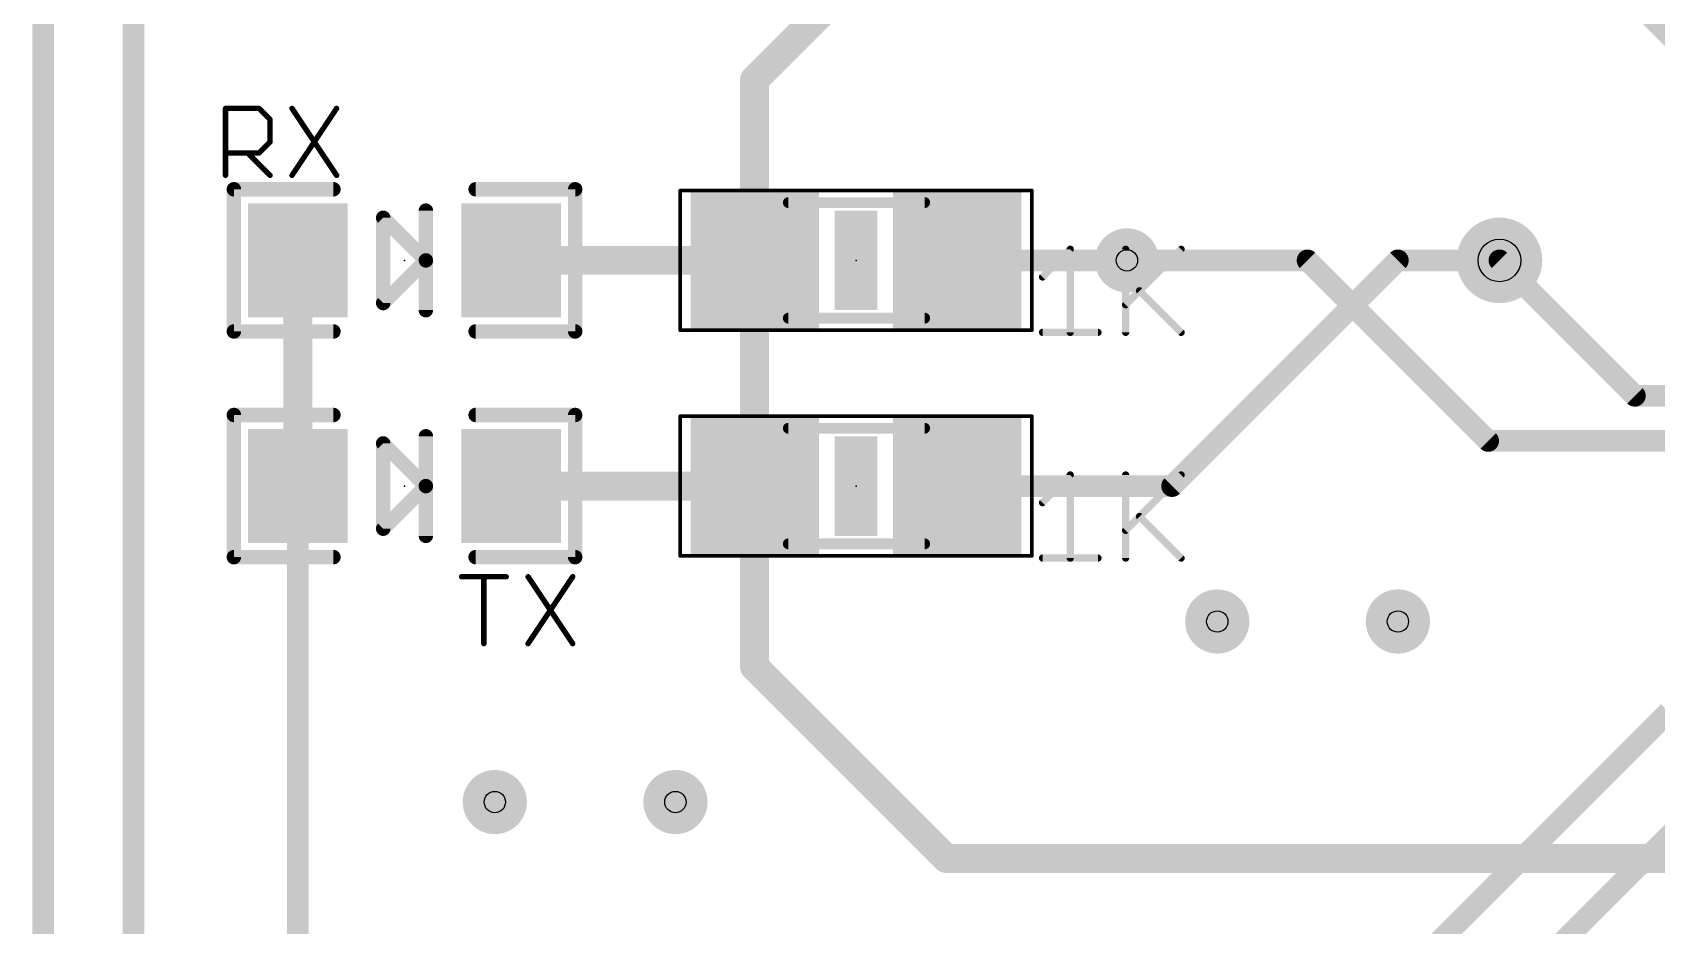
# Model space of a CAD drawing. Extents: x -1 to 156, y 2 to 108.
# Drawn here: x -1.42 to 21.42, y 61.76 to 74.33 of the extents above; entities that cross this region are included whole.
import ezdxf

# ---------------------------------------------------------------- set-up
doc = ezdxf.new("R2010")
doc.units = 0
for name, color, linetype in [('1', 22, 'CONTINUOUS'), ('16', 175, 'CONTINUOUS'), ('18', 82, 'CONTINUOUS'), ('20', 7, 'CONTINUOUS'), ('21', 253, 'CONTINUOUS'), ('23', 7, 'CONTINUOUS'), ('25', 253, 'CONTINUOUS'), ('27', 253, 'CONTINUOUS'), ('29', 253, 'CONTINUOUS'), ('30', 253, 'CONTINUOUS'), ('31', 253, 'CONTINUOUS'), ('35', 253, 'CONTINUOUS'), ('39', 22, 'CONTINUOUS'), ('44', 253, 'CONTINUOUS'), ('51', 253, 'CONTINUOUS')]:
    doc.layers.add(name, color=color, linetype=linetype)

# ---------------------------------------------------------------- blocks, each defined once
blk = doc.blocks.new('RECT')
blk.add_solid([(-0.5, -0.5), (0.5, -0.5), (-0.5, 0.5), (0.5, 0.5)])
blk = doc.blocks.new('ROUNDV')
at = {"const_width": 0.5}
blk.add_lwpolyline([(0, -0.25, 1), (0, 0.25, 1), (0, -0.25)], format="xyb", dxfattribs=at)

msp = doc.modelspace()

# ---------------------------------------------------------------- linework, layer by layer
at = {"layer": '1'}
for points, const_width in [([(-1.27, 6.35), (-1.27, 107.95)], 0.3048), ([(28.8925, 66.9925), (17.932, 77.953)], 0.3048), ([(2.31, 67.945), (2.31, 71.12)], 0.4064), ([(8.738, 71.12), (5.31, 71.12)], 0.4064), ([(11.43, 71.12), (11.582, 71.12)], 0.3048), ([(13.97, 71.12), (11.582, 71.12)], 0.3048), ([(17.78, 71.12), (14.605, 67.945)], 0.3048), ([(19.2088, 71.12), (17.78, 71.12)], 0.3048), ([(2.31, 58.42), (2.31, 67.945)], 0.3048), ([(5.31, 67.945), (8.738, 67.945)], 0.4064), ([(14.605, 67.945), (11.582, 67.945)], 0.3048), ([(21.59, 64.77), (16.51, 59.69)], 0.3048), ([(16.9863, 58.42), (22.5425, 63.9763)], 0.3048)]:
    msp.add_lwpolyline(points, dxfattribs=dict(at, const_width=const_width))
for points, const_width in [([(2.4116, 71.12, 1), (2.2084, 71.12)], 0.2032), ([(5.31, 71.2216, 1), (5.31, 71.0184)], 0.2032), ([(8.738, 71.0184, 1), (8.738, 71.2216)], 0.2032), ([(11.43, 71.1962, 1), (11.43, 71.0438)], 0.1524), ([(11.582, 71.1962, 1), (11.582, 71.0438)], 0.1524), ([(11.582, 71.0438, 1), (11.582, 71.1962)], 0.1524), ([(13.97, 71.0438, 1), (13.97, 71.1962)], 0.1524), ([(17.78, 71.1962, 1), (17.78, 71.0438)], 0.1524), ([(17.8339, 71.0661, 1), (17.7261, 71.1739)], 0.1524), ([(19.2088, 71.0438, 1), (19.2088, 71.1962)], 0.1524), ([(2.3862, 67.945, 1), (2.2338, 67.945)], 0.1524), ([(5.31, 68.0466, 1), (5.31, 67.8434)], 0.2032), ([(8.738, 67.8434, 1), (8.738, 68.0466)], 0.2032), ([(11.582, 68.0212, 1), (11.582, 67.8688)], 0.1524), ([(14.5511, 67.9989, 1), (14.6589, 67.8911)], 0.1524), ([(14.605, 67.8688, 1), (14.605, 68.0212)], 0.1524), ([(2.2084, 67.945, 1), (2.4116, 67.945)], 0.2032)]:
    msp.add_lwpolyline(points, format="xyb", dxfattribs=dict(at, const_width=const_width))
at = {"layer": '16'}
for points, const_width in [([(0, 20.32), (0, 93.98)], 0.3048), ([(20.7963, 85.725), (8.7313, 73.66)], 0.4064), ([(8.7313, 73.66), (8.7313, 65.405)], 0.4064), ([(13.97, 71.12), (16.51, 71.12)], 0.3048), ([(16.51, 71.12), (19.05, 68.58)], 0.3048), ([(21.1137, 69.215), (19.2088, 71.12)], 0.3048), ([(38.4175, 69.215), (21.1137, 69.215)], 0.3048), ([(38.1, 68.58), (19.05, 68.58)], 0.3048), ([(8.7313, 65.405), (11.43, 62.7063)], 0.4064), ([(11.43, 62.7063), (23.495, 62.7063)], 0.4064)]:
    msp.add_lwpolyline(points, dxfattribs=dict(at, const_width=const_width))
for points, const_width in [([(8.8329, 73.66, 1), (8.6297, 73.66)], 0.2032), ([(8.6594, 73.7318, 1), (8.8031, 73.5882)], 0.2032), ([(13.97, 71.1962, 1), (13.97, 71.0438)], 0.1524), ([(16.5639, 71.1739, 1), (16.4561, 71.0661)], 0.1524), ([(16.51, 71.0438, 1), (16.51, 71.1962)], 0.1524), ([(19.2626, 71.1739, 1), (19.1549, 71.0661)], 0.1524), ([(21.1137, 69.2912, 1), (21.1137, 69.1388)], 0.1524), ([(21.0599, 69.1611, 1), (21.1676, 69.2689)], 0.1524), ([(19.05, 68.6562, 1), (19.05, 68.5038)], 0.1524), ([(18.9961, 68.5261, 1), (19.1039, 68.6339)], 0.1524), ([(8.8031, 65.4768, 1), (8.6594, 65.3332)], 0.2032), ([(8.6297, 65.405, 1), (8.8329, 65.405)], 0.2032), ([(11.43, 62.8079, 1), (11.43, 62.6047)], 0.2032), ([(11.3582, 62.6344, 1), (11.5018, 62.7781)], 0.2032)]:
    msp.add_lwpolyline(points, format="xyb", dxfattribs=dict(at, const_width=const_width))
at = {"layer": '20', "const_width": 0.3048}
msp.add_lwpolyline([(0, 93.98), (0, 20.32)], dxfattribs=at)
at = {"layer": '21', "const_width": 0.2032}
for points in [[(2.81, 72.12), (1.41, 72.12)], [(1.41, 72.12), (1.41, 70.12)], [(4.81, 72.12), (6.21, 72.12)], [(6.21, 72.12), (6.21, 70.12)], [(4.11, 71.12), (3.51, 71.72)], [(3.51, 71.72), (3.51, 70.52)], [(4.11, 71.82), (4.11, 71.12)], [(3.51, 70.52), (4.11, 71.12)], [(4.11, 71.12), (4.11, 70.42)], [(1.41, 70.12), (2.81, 70.12)], [(6.21, 70.12), (4.81, 70.12)], [(2.81, 68.945), (1.41, 68.945)], [(1.41, 68.945), (1.41, 66.945)], [(4.81, 68.945), (6.21, 68.945)], [(6.21, 68.945), (6.21, 66.945)], [(4.11, 67.945), (3.51, 68.545)], [(3.51, 68.545), (3.51, 67.345)], [(4.11, 68.645), (4.11, 67.945)], [(3.51, 67.345), (4.11, 67.945)], [(4.11, 67.945), (4.11, 67.245)], [(1.41, 66.945), (2.81, 66.945)], [(6.21, 66.945), (4.81, 66.945)]]:
    msp.add_lwpolyline(points, dxfattribs=at)
at = {"layer": '21', "const_width": 0.1016}
for points in [[(1.41, 72.1708, 1), (1.41, 72.0692)], [(1.4608, 72.12, 1), (1.3592, 72.12)], [(2.81, 72.0692, 1), (2.81, 72.1708)], [(4.81, 72.1708, 1), (4.81, 72.0692)], [(6.2608, 72.12, 1), (6.1592, 72.12)], [(6.21, 72.0692, 1), (6.21, 72.1708)], [(3.5459, 71.7559, 1), (3.4741, 71.6841)], [(3.5608, 71.72, 1), (3.4592, 71.72)], [(4.1608, 71.82, 1), (4.0592, 71.82)], [(4.1608, 71.12, 1), (4.0592, 71.12)], [(4.0592, 71.12, 1), (4.1608, 71.12)], [(4.1459, 71.0841, 1), (4.0741, 71.1559)], [(4.0741, 71.0841, 1), (4.1459, 71.1559)], [(3.4741, 70.5559, 1), (3.5459, 70.4841)], [(3.4592, 70.52, 1), (3.5608, 70.52)], [(4.0592, 70.42, 1), (4.1608, 70.42)], [(1.41, 70.1708, 1), (1.41, 70.0692)], [(1.3592, 70.12, 1), (1.4608, 70.12)], [(2.81, 70.0692, 1), (2.81, 70.1708)], [(4.81, 70.1708, 1), (4.81, 70.0692)], [(6.1592, 70.12, 1), (6.2608, 70.12)], [(6.21, 70.0692, 1), (6.21, 70.1708)], [(1.41, 68.9958, 1), (1.41, 68.8942)], [(1.4608, 68.945, 1), (1.3592, 68.945)], [(2.81, 68.8942, 1), (2.81, 68.9958)], [(4.81, 68.9958, 1), (4.81, 68.8942)], [(6.2608, 68.945, 1), (6.1592, 68.945)], [(6.21, 68.8942, 1), (6.21, 68.9958)], [(3.5459, 68.5809, 1), (3.4741, 68.5091)], [(3.5608, 68.545, 1), (3.4592, 68.545)], [(4.1608, 68.645, 1), (4.0592, 68.645)], [(4.1608, 67.945, 1), (4.0592, 67.945)], [(4.0592, 67.945, 1), (4.1608, 67.945)], [(4.1459, 67.9091, 1), (4.0741, 67.9809)], [(4.0741, 67.9091, 1), (4.1459, 67.9809)], [(3.4741, 67.3809, 1), (3.5459, 67.3091)], [(3.4592, 67.345, 1), (3.5608, 67.345)], [(4.0592, 67.245, 1), (4.1608, 67.245)], [(1.41, 66.9958, 1), (1.41, 66.8942)], [(1.3592, 66.945, 1), (1.4608, 66.945)], [(2.81, 66.8942, 1), (2.81, 66.9958)], [(4.81, 66.9958, 1), (4.81, 66.8942)], [(6.1592, 66.945, 1), (6.2608, 66.945)], [(6.21, 66.8942, 1), (6.21, 66.9958)]]:
    msp.add_lwpolyline(points, format="xyb", dxfattribs=at)
at = {"layer": '23'}
for p in [(3.81, 71.12), (10.16, 71.12), (3.81, 67.945), (10.16, 67.945)]:
    msp.add_point(p, dxfattribs=at)
at = {"layer": '25', "const_width": 0.0762}
for points in [[(1.2922, 72.317), (1.2922, 73.2576)], [(1.2922, 73.2576), (1.7625, 73.2576)], [(1.7625, 73.2576), (1.9193, 73.1008)], [(1.9193, 73.1008), (1.9193, 72.7873)], [(2.2277, 73.2576), (2.8548, 72.317)], [(2.8548, 73.2576), (2.2277, 72.317)], [(1.7625, 72.6305), (1.2922, 72.6305)], [(1.6058, 72.6305), (1.9193, 72.317)], [(1.9193, 72.7873), (1.7625, 72.6305)], [(4.6123, 66.6695), (5.2394, 66.6695)], [(4.9258, 65.7289), (4.9258, 66.6695)], [(5.5478, 66.6695), (6.1749, 65.7289)], [(6.1749, 66.6695), (5.5478, 65.7289)]]:
    msp.add_lwpolyline(points, dxfattribs=at)
at = {"layer": '25', "const_width": 0.0381}
for points in [[(1.2922, 73.2766, 1), (1.2922, 73.2385)], [(1.3113, 73.2576, 1), (1.2732, 73.2576)], [(1.776, 73.271, 1), (1.7491, 73.2441)], [(1.7625, 73.2385, 1), (1.7625, 73.2766)], [(1.9383, 73.1008, 1), (1.9002, 73.1008)], [(1.9058, 73.0873, 1), (1.9328, 73.1143)], [(2.2436, 73.2681, 1), (2.2119, 73.247)], [(2.8707, 73.247, 1), (2.839, 73.2681)], [(1.2922, 72.6496, 1), (1.2922, 72.6115)], [(1.6192, 72.644, 1), (1.5923, 72.617)], [(1.7491, 72.644, 1), (1.776, 72.617)], [(1.7625, 72.6115, 1), (1.7625, 72.6496)], [(1.9002, 72.7873, 1), (1.9383, 72.7873)], [(1.9328, 72.7738, 1), (1.9058, 72.8007)], [(1.2732, 72.317, 1), (1.3113, 72.317)], [(1.9058, 72.3035, 1), (1.9328, 72.3304)], [(2.2119, 72.3275, 1), (2.2436, 72.3064)], [(2.839, 72.3064, 1), (2.8707, 72.3275)], [(4.6123, 66.6885, 1), (4.6123, 66.6504)], [(4.9449, 66.6695, 1), (4.9068, 66.6695)], [(5.2394, 66.6504, 1), (5.2394, 66.6885)], [(5.5637, 66.68, 1), (5.532, 66.6589)], [(6.1908, 66.6589, 1), (6.159, 66.68)], [(4.9068, 65.7289, 1), (4.9449, 65.7289)], [(5.532, 65.7394, 1), (5.5637, 65.7183)], [(6.159, 65.7183, 1), (6.1908, 65.7394)]]:
    msp.add_lwpolyline(points, format="xyb", dxfattribs=at)
at = {"layer": '27', "const_width": 0.1016}
for points in [[(12.7826, 70.8868), (13.1723, 71.2766)], [(13.1723, 71.2766), (13.1723, 70.1072)], [(13.9519, 71.2766), (13.9519, 70.1072)], [(13.9519, 70.497), (14.7315, 71.2766)], [(14.1468, 70.6919), (14.7315, 70.1072)], [(12.7826, 70.1072), (13.5621, 70.1072)], [(12.7826, 67.7118), (13.1723, 68.1016)], [(13.1723, 68.1016), (13.1723, 66.9322)], [(13.9519, 68.1016), (13.9519, 66.9322)], [(13.9519, 67.322), (14.7315, 68.1016)], [(14.1468, 67.5169), (14.7315, 66.9322)], [(12.7826, 66.9322), (13.5621, 66.9322)]]:
    msp.add_lwpolyline(points, dxfattribs=at)
at = {"layer": '27', "const_width": 0.0508}
for points in [[(13.1977, 71.2766, 1), (13.1469, 71.2766)], [(13.1903, 71.2586, 1), (13.1544, 71.2945)], [(13.9773, 71.2766, 1), (13.9265, 71.2766)], [(14.7495, 71.2586, 1), (14.7136, 71.2945)], [(12.7646, 70.9047, 1), (12.8005, 70.8688)], [(14.1648, 70.7098, 1), (14.1289, 70.6739)], [(13.934, 70.5149, 1), (13.9699, 70.479)], [(12.7826, 70.1326, 1), (12.7826, 70.0818)], [(13.1469, 70.1072, 1), (13.1977, 70.1072)], [(13.5621, 70.0818, 1), (13.5621, 70.1326)], [(13.9265, 70.1072, 1), (13.9773, 70.1072)], [(14.7136, 70.0892, 1), (14.7495, 70.1251)], [(13.1977, 68.1016, 1), (13.1469, 68.1016)], [(13.1903, 68.0836, 1), (13.1544, 68.1195)], [(13.9773, 68.1016, 1), (13.9265, 68.1016)], [(14.7495, 68.0836, 1), (14.7136, 68.1195)], [(12.7646, 67.7297, 1), (12.8005, 67.6938)], [(14.1648, 67.5348, 1), (14.1289, 67.4989)], [(13.934, 67.3399, 1), (13.9699, 67.304)], [(12.7826, 66.9576, 1), (12.7826, 66.9068)], [(13.1469, 66.9322, 1), (13.1977, 66.9322)], [(13.5621, 66.9068, 1), (13.5621, 66.9576)], [(13.9265, 66.9322, 1), (13.9773, 66.9322)], [(14.7136, 66.9142, 1), (14.7495, 66.9501)]]:
    msp.add_lwpolyline(points, format="xyb", dxfattribs=at)
at = {"layer": '39', "const_width": 0.0508}
for points in [[(7.687, 70.137), (7.687, 72.103)], [(7.687, 72.103), (12.633, 72.103)], [(12.633, 72.103), (12.633, 70.137)], [(12.633, 70.137), (7.687, 70.137)], [(7.687, 66.962), (7.687, 68.928)], [(7.687, 68.928), (12.633, 68.928)], [(12.633, 68.928), (12.633, 66.962)], [(12.633, 66.962), (7.687, 66.962)]]:
    msp.add_lwpolyline(points, dxfattribs=at)
at = {"layer": '39', "const_width": 0.0254}
for points in [[(7.6997, 72.103, 1), (7.6743, 72.103)], [(7.687, 72.1157, 1), (7.687, 72.0903)], [(12.6457, 72.103, 1), (12.6203, 72.103)], [(12.633, 72.0903, 1), (12.633, 72.1157)], [(7.687, 70.1497, 1), (7.687, 70.1243)], [(7.6743, 70.137, 1), (7.6997, 70.137)], [(12.6203, 70.137, 1), (12.6457, 70.137)], [(12.633, 70.1243, 1), (12.633, 70.1497)], [(7.6997, 68.928, 1), (7.6743, 68.928)], [(7.687, 68.9407, 1), (7.687, 68.9153)], [(12.6457, 68.928, 1), (12.6203, 68.928)], [(12.633, 68.9153, 1), (12.633, 68.9407)], [(7.687, 66.9747, 1), (7.687, 66.9493)], [(7.6743, 66.962, 1), (7.6997, 66.962)], [(12.6203, 66.962, 1), (12.6457, 66.962)], [(12.633, 66.9493, 1), (12.633, 66.9747)]]:
    msp.add_lwpolyline(points, format="xyb", dxfattribs=at)
at = {"layer": '44'}
for centre, radius in [((13.97, 71.12), 0.15), ((19.2088, 71.12), 0.3), ((15.24, 66.04), 0.15), ((17.78, 66.04), 0.15), ((5.08, 63.5), 0.15), ((7.62, 63.5), 0.15)]:
    msp.add_circle(centre, radius, dxfattribs=at)
at = {"layer": '51', "const_width": 0.1524}
for points in [[(9.2075, 71.9328), (11.1252, 71.9328)], [(9.2075, 70.3072), (11.1252, 70.3072)], [(9.2075, 68.7578), (11.1252, 68.7578)], [(9.2075, 67.1322), (11.1252, 67.1322)]]:
    msp.add_lwpolyline(points, dxfattribs=at)
at = {"layer": '51', "const_width": 0.0762}
for points in [[(9.2075, 71.9709, 1), (9.2075, 71.8947)], [(11.1252, 71.8947, 1), (11.1252, 71.9709)], [(9.2075, 70.3453, 1), (9.2075, 70.2691)], [(11.1252, 70.2691, 1), (11.1252, 70.3453)], [(9.2075, 68.7959, 1), (9.2075, 68.7197)], [(11.1252, 68.7197, 1), (11.1252, 68.7959)], [(9.2075, 67.1703, 1), (9.2075, 67.0941)], [(11.1252, 67.0941, 1), (11.1252, 67.1703)]]:
    msp.add_lwpolyline(points, format="xyb", dxfattribs=at)

# ---------------------------------------------------------------- block references
at = {"layer": '1', "xscale": 1.6, "yscale": 1.803, "rotation": 180}
for p in [(8.738, 71.12), (11.582, 71.12), (8.738, 67.945), (11.582, 67.945)]:
    msp.add_blockref('RECT', p, dxfattribs=at)
at = {"layer": '1', "xscale": 1.2, "yscale": 1.4}
for p in [(2.31, 71.12), (5.31, 71.12), (2.31, 67.945), (5.31, 67.945)]:
    msp.add_blockref('RECT', p, dxfattribs=at)
at = {"layer": '18'}
msp.add_blockref('ROUNDV', (19.2088, 71.12), dxfattribs=at)
msp.add_blockref('ROUNDV', (19.2088, 71.12), dxfattribs=at)
at = {"layer": '18', "xscale": 0.7, "yscale": 0.7}
for p in [(13.97, 71.12), (13.97, 71.12), (15.24, 66.04), (15.24, 66.04), (17.78, 66.04), (17.78, 66.04), (5.08, 63.5), (5.08, 63.5), (7.62, 63.5), (7.62, 63.5)]:
    msp.add_blockref('ROUNDV', p, dxfattribs=at)
at = {"layer": '29', "xscale": 1.8032, "yscale": 2.0062, "rotation": 180}
for p in [(8.738, 71.12), (11.582, 71.12), (8.738, 67.945), (11.582, 67.945)]:
    msp.add_blockref('RECT', p, dxfattribs=at)
at = {"layer": '29'}
for name, p, xscale, yscale in [('RECT', (2.31, 71.12), 1.4032, 1.6032), ('RECT', (5.31, 71.12), 1.4032, 1.6032), ('ROUNDV', (19.2088, 71.12), 1.2032, 1.2032), ('ROUNDV', (13.97, 71.12), 0.9032, 0.9032), ('RECT', (2.31, 67.945), 1.4032, 1.6032), ('RECT', (5.31, 67.945), 1.4032, 1.6032), ('ROUNDV', (15.24, 66.04), 0.9032, 0.9032), ('ROUNDV', (17.78, 66.04), 0.9032, 0.9032), ('ROUNDV', (5.08, 63.5), 0.9032, 0.9032), ('ROUNDV', (7.62, 63.5), 0.9032, 0.9032)]:
    msp.add_blockref(name, p, dxfattribs=dict(at, xscale=xscale, yscale=yscale))
at = {"layer": '30'}
for p, xscale, yscale in [((19.2088, 71.12), 1.2032, 1.2032), ((13.97, 71.12), 0.9032, 0.9032), ((15.24, 66.04), 0.9032, 0.9032), ((17.78, 66.04), 0.9032, 0.9032), ((5.08, 63.5), 0.9032, 0.9032), ((7.62, 63.5), 0.9032, 0.9032)]:
    msp.add_blockref('ROUNDV', p, dxfattribs=dict(at, xscale=xscale, yscale=yscale))
at = {"layer": '31', "xscale": 1.5238, "yscale": 1.7268, "rotation": 180}
for p in [(8.738, 71.12), (11.582, 71.12), (8.738, 67.945), (11.582, 67.945)]:
    msp.add_blockref('RECT', p, dxfattribs=at)
at = {"layer": '31', "xscale": 1.1238, "yscale": 1.3238}
for p in [(2.31, 71.12), (5.31, 71.12), (2.31, 67.945), (5.31, 67.945)]:
    msp.add_blockref('RECT', p, dxfattribs=at)
at = {"layer": '35', "xscale": 0.6, "yscale": 1.4, "rotation": 180}
for p in [(10.16, 71.12), (10.16, 67.945)]:
    msp.add_blockref('RECT', p, dxfattribs=at)
at = {"layer": '51', "xscale": 0.7366, "yscale": 1.7526, "rotation": 180}
for p in [(8.8392, 71.12), (11.4808, 71.12), (8.8392, 67.945), (11.4808, 67.945)]:
    msp.add_blockref('RECT', p, dxfattribs=at)

doc.saveas('drawing.dxf')
